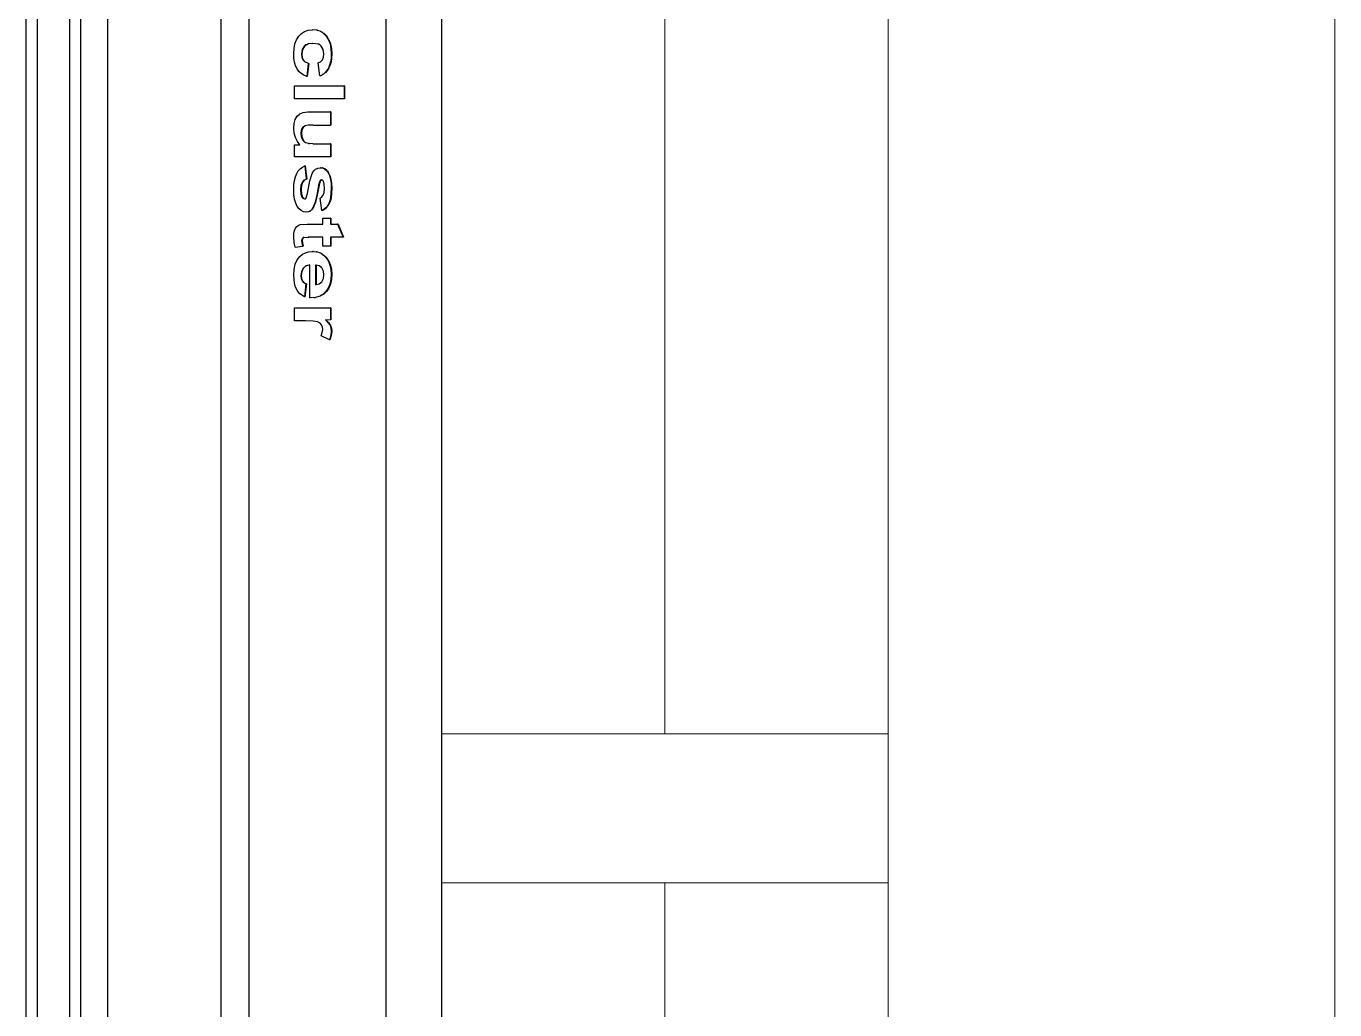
# Model space of a CAD drawing. Header units: inches. Extents: x -86493719 to 430035, y 21644 to 1519532.
# Drawn here: x 59419.9 to 59859.3, y 65881.9 to 66212 of the extents above; entities that cross this region are included whole.
import ezdxf

# ---------------------------------------------------------------- set-up
doc = ezdxf.new("R2010")
doc.units = ezdxf.units.IN
doc.header["$MEASUREMENT"] = 0
doc.layers.add('Edges', color=7, linetype='Continuous')
doc.layers.add('LW', color=8, linetype='Continuous', lineweight=20)
doc.layers.add('WIN', color=8, linetype='Continuous', lineweight=18)

# ---------------------------------------------------------------- blocks, each defined once
blk = doc.blocks.new('1.0HP AIR CONDITION')
at = {"layer": 'Edges'}
for p, q in [((-1478.9, 629.3), (409.01, 629.3)), ((-1478.9, 610.58), (409.01, 610.58)), ((-512.25, 596.76), (-507.86, 596.76)), ((-512.25, 596.76), (-512.25, 596.59)), ((-512.25, 596.59), (-507.86, 596.59)), ((-512.25, 579.96), (-512.25, 596.59)), ((-507.86, 596.76), (-507.86, 596.59)), ((-507.86, 596.59), (-507.86, 579.96)), ((-465.8, 594.56), (-461.39, 596.43)), ((-465.8, 594.4), (-461.39, 596.27)), ((-465.8, 594.56), (-465.8, 594.4)), ((-465.8, 592.17), (-465.8, 594.4)), ((-461.39, 596.43), (-461.39, 596.27)), ((-461.39, 596.27), (-461.39, 592.17)), ((-530.49, 588.77), (-530.39, 588.93)), ((-530.39, 588.93), (-530.3, 589.09)), ((-530.3, 589.09), (-529.81, 589.71)), ((-528.86, 590.78), (-529.81, 589.87)), ((-529.81, 589.71), (-528.86, 590.62)), ((-529.81, 589.87), (-529.81, 589.71)), ((-527.67, 591.51), (-528.86, 590.78)), ((-528.86, 590.62), (-527.67, 591.35)), ((-528.86, 590.78), (-528.86, 590.62)), ((-527.67, 591.51), (-526.3, 592.03)), ((-527.67, 591.35), (-526.3, 591.87)), ((-527.67, 591.51), (-527.67, 591.35)), ((-526.3, 592.03), (-524.73, 592.34)), ((-526.3, 591.87), (-524.73, 592.18)), ((-526.3, 592.03), (-526.3, 591.87)), ((-525.53, 588.95), (-525.96, 588.47)), ((-524.39, 589.57), (-525.53, 588.95)), ((-524.73, 592.34), (-522.98, 592.44)), ((-524.73, 592.34), (-524.73, 592.18)), ((-524.73, 592.18), (-522.98, 592.28)), ((-522.92, 589.77), (-524.39, 589.57)), ((-522.98, 592.44), (-521.54, 592.38)), ((-522.98, 592.44), (-522.98, 592.28)), ((-522.98, 592.28), (-521.54, 592.22)), ((-521.8, 589.66), (-522.92, 589.77)), ((-520.91, 589.3), (-521.8, 589.66)), ((-521.54, 592.38), (-520.26, 592.21)), ((-521.54, 592.38), (-521.54, 592.22)), ((-521.54, 592.22), (-520.26, 592.05)), ((-520.27, 588.71), (-520.91, 589.3)), ((-520.26, 592.21), (-519.13, 591.91)), ((-520.26, 592.21), (-520.26, 592.05)), ((-520.26, 592.05), (-519.13, 591.75)), ((-519.13, 591.91), (-519.13, 591.75)), ((-518.16, 591.5), (-519.13, 591.91)), ((-519.13, 591.75), (-518.16, 591.34)), ((-518.16, 591.5), (-518.16, 591.34)), ((-518.16, 591.5), (-517.32, 590.96)), ((-518.16, 591.34), (-517.32, 590.8)), ((-517.32, 590.96), (-517.32, 590.8)), ((-517.32, 590.96), (-516.62, 590.3)), ((-517.32, 590.8), (-516.62, 590.14)), ((-516.62, 590.3), (-516.62, 590.14)), ((-516.04, 589.52), (-516.62, 590.14)), ((-516.04, 589.52), (-516.04, 589.36)), ((-515.82, 589.08), (-516.04, 589.36)), ((-515.69, 588.81), (-515.82, 589.08)), ((-503.45, 592.17), (-499.06, 592.17)), ((-503.45, 592.17), (-503.45, 592.01)), ((-503.45, 592.01), (-499.06, 592.01)), ((-503.45, 584.38), (-503.45, 592.01)), ((-499.06, 592.17), (-499.06, 592.01)), ((-499.06, 586.47), (-499.06, 592.01)), ((-492.75, 592.17), (-488.35, 592.17)), ((-492.75, 592.17), (-492.75, 592.01)), ((-492.75, 592.01), (-488.35, 592.01)), ((-492.75, 586.93), (-492.75, 592.01)), ((-488.35, 592.17), (-488.35, 592.01)), ((-488.35, 592.01), (-488.35, 579.96)), ((-484.74, 588.71), (-484.72, 588.91)), ((-484.72, 588.91), (-484.68, 589.16)), ((-484.68, 589.16), (-484.64, 589.34)), ((-484.64, 589.5), (-484.32, 590.02)), ((-484.64, 589.5), (-484.64, 589.34)), ((-483.81, 590.78), (-484.32, 590.18)), ((-484.32, 590.02), (-483.78, 590.65)), ((-484.32, 590.18), (-484.32, 590.02)), ((-483.81, 590.78), (-483.56, 590.98)), ((-483.81, 590.78), (-483.78, 590.65)), ((-483.78, 590.65), (-483.04, 591.22)), ((-483.56, 590.98), (-483.04, 591.38)), ((-482.07, 591.84), (-483.04, 591.38)), ((-483.04, 591.22), (-482.07, 591.68)), ((-483.04, 591.38), (-483.04, 591.22)), ((-482.07, 591.84), (-480.87, 592.18)), ((-482.07, 591.68), (-480.87, 592.02)), ((-482.07, 591.84), (-482.07, 591.68)), ((-480.87, 592.18), (-479.43, 592.38)), ((-480.87, 592.02), (-479.43, 592.22)), ((-480.87, 592.18), (-480.87, 592.02)), ((-480.63, 589.07), (-480.66, 588.99)), ((-480.66, 588.99), (-480.58, 588.92)), ((-480.54, 589.35), (-480.63, 589.07)), ((-480.58, 588.92), (-480.63, 589.07)), ((-480.55, 588.84), (-480.58, 588.92)), ((-480.16, 589.64), (-480.54, 589.35)), ((-479.17, 589.9), (-480.16, 589.64)), ((-479.43, 592.38), (-477.75, 592.44)), ((-479.43, 592.38), (-479.43, 592.22)), ((-479.43, 592.22), (-477.75, 592.28)), ((-477.68, 589.99), (-479.17, 589.9)), ((-477.75, 592.44), (-474.78, 592.24)), ((-477.75, 592.28), (-474.78, 592.08)), ((-476.46, 589.9), (-477.68, 589.99)), ((-475.56, 589.62), (-476.46, 589.9)), ((-474.93, 589.16), (-475.56, 589.62)), ((-474.55, 588.54), (-474.93, 589.16)), ((-474.78, 592.24), (-473.63, 591.99)), ((-474.78, 592.08), (-473.63, 591.83)), ((-470.41, 589.09), (-474.55, 588.54)), ((-473.63, 591.99), (-472.69, 591.64)), ((-473.63, 591.99), (-473.63, 591.83)), ((-473.63, 591.83), (-472.69, 591.48)), ((-472.69, 591.64), (-472.69, 591.48)), ((-472.69, 591.64), (-471.93, 591.19)), ((-472.69, 591.48), (-471.93, 591.03)), ((-471.93, 591.19), (-471.93, 591.03)), ((-471.47, 590.79), (-471.93, 591.19)), ((-471.93, 591.03), (-471.29, 590.48)), ((-471.47, 590.79), (-471.29, 590.64)), ((-471.29, 590.64), (-471.29, 590.48)), ((-470.41, 589.25), (-471.29, 590.64)), ((-471.29, 590.48), (-470.41, 589.25)), ((-470.41, 589.25), (-470.41, 589.09)), ((-467.81, 592.17), (-465.8, 592.17)), ((-467.81, 592.17), (-467.81, 592.01)), ((-467.81, 592.01), (-465.8, 592.01)), ((-467.81, 589.47), (-467.81, 592.01)), ((-465.8, 589.47), (-467.81, 589.47)), ((-465.8, 592.17), (-465.8, 592.01)), ((-465.8, 584.21), (-465.8, 589.47)), ((-461.39, 592.17), (-458.39, 592.17)), ((-461.39, 592.17), (-461.39, 592.01)), ((-461.39, 592.01), (-458.39, 592.01)), ((-458.39, 589.47), (-461.39, 589.47)), ((-461.39, 589.47), (-461.39, 584.77)), ((-458.39, 592.17), (-458.39, 592.01)), ((-458.39, 592.01), (-458.39, 589.47)), ((-455.76, 589.24), (-456.08, 588.73)), ((-455.76, 589.24), (-455.41, 589.66)), ((-454.46, 590.75), (-455.41, 589.82)), ((-455.41, 589.66), (-454.46, 590.59)), ((-455.41, 589.82), (-455.41, 589.66)), ((-453.33, 591.48), (-454.46, 590.75)), ((-454.46, 590.59), (-453.31, 591.33)), ((-454.46, 590.75), (-454.46, 590.59)), ((-453.33, 591.48), (-452.02, 592.02)), ((-453.33, 591.48), (-453.31, 591.33)), ((-453.31, 591.33), (-452.02, 591.86)), ((-452.02, 592.02), (-450.58, 592.34)), ((-452.02, 591.86), (-450.58, 592.18)), ((-452.02, 592.02), (-452.02, 591.86)), ((-451.12, 589.08), (-451.82, 588.19)), ((-450.05, 589.65), (-451.12, 589.08)), ((-450.58, 592.34), (-449.01, 592.44)), ((-450.58, 592.34), (-450.58, 592.18)), ((-450.58, 592.18), (-449.01, 592.28)), ((-448.74, 589.84), (-450.05, 589.65)), ((-449.01, 592.44), (-447.25, 592.33)), ((-449.01, 592.44), (-449.01, 592.28)), ((-449.01, 592.28), (-447.25, 592.17)), ((-447.5, 589.66), (-448.74, 589.84)), ((-446.46, 589.12), (-447.5, 589.66)), ((-447.25, 592.33), (-445.69, 592)), ((-447.25, 592.33), (-447.25, 592.17)), ((-447.25, 592.17), (-445.69, 591.84)), ((-445.74, 588.24), (-446.46, 589.12)), ((-445.69, 592), (-445.69, 591.84)), ((-445.69, 592), (-444.33, 591.44)), ((-445.69, 591.84), (-444.33, 591.28)), ((-444.33, 591.44), (-444.33, 591.28)), ((-444.33, 591.44), (-443.16, 590.67)), ((-444.33, 591.28), (-443.16, 590.51)), ((-443.16, 590.67), (-443.16, 590.51)), ((-442.23, 589.66), (-443.16, 590.67)), ((-443.16, 590.51), (-442.23, 589.5)), ((-442.23, 589.66), (-442.23, 589.5)), ((-442.03, 589.28), (-442.23, 589.5)), ((-442.03, 589.28), (-441.68, 588.62)), ((-437.72, 592.17), (-433.64, 592.17)), ((-437.72, 592.17), (-437.72, 592.01)), ((-437.72, 592.01), (-433.64, 592.01)), ((-437.72, 579.96), (-437.72, 592.01)), ((-433.64, 592.17), (-433.64, 592.01)), ((-433.64, 592.01), (-433.54, 590.56)), ((-433.64, 590.3), (-432.65, 591.3)), ((-433.64, 590.46), (-433.54, 590.56)), ((-433.64, 590.46), (-433.64, 590.3)), ((-432.65, 591.46), (-433.54, 590.56)), ((-432.65, 591.46), (-431.76, 592.06)), ((-432.65, 591.3), (-431.76, 591.9)), ((-432.65, 591.46), (-432.65, 591.3)), ((-431.95, 589.05), (-432.52, 588.54)), ((-431.24, 589.33), (-431.95, 589.05)), ((-431.76, 592.06), (-430.86, 592.35)), ((-431.76, 591.9), (-430.86, 592.19)), ((-431.76, 592.06), (-431.76, 591.9)), ((-430.39, 589.42), (-431.24, 589.33)), ((-430.86, 592.35), (-429.86, 592.44)), ((-430.86, 592.35), (-430.86, 592.19)), ((-430.86, 592.19), (-429.86, 592.28)), ((-429.4, 589.29), (-430.39, 589.42)), ((-429.86, 592.44), (-428.38, 592.29)), ((-429.86, 592.44), (-429.86, 592.28)), ((-429.86, 592.28), (-428.38, 592.13)), ((-428.33, 588.9), (-429.4, 589.29)), ((-428.38, 592.29), (-426.97, 591.84)), ((-428.38, 592.29), (-428.38, 592.13)), ((-428.38, 592.13), (-426.97, 591.68)), ((-426.97, 591.68), (-428.33, 588.9)), ((-426.97, 591.84), (-426.97, 591.68)), ((-530.92, 587.31), (-531.03, 586.13)), ((-531.03, 586.13), (-531.03, 585.97)), ((-530.89, 584.58), (-531.03, 585.97)), ((-530.92, 587.31), (-530.89, 587.38)), ((-530.89, 587.52), (-530.82, 587.77)), ((-530.89, 587.52), (-530.89, 587.38)), ((-530.49, 583.34), (-530.89, 584.58)), ((-530.56, 588.55), (-530.82, 587.77)), ((-530.56, 588.55), (-530.49, 588.63)), ((-530.49, 588.77), (-530.49, 588.63)), ((-526.51, 586.2), (-526.27, 587.85)), ((-526.45, 585.89), (-526.51, 586.2)), ((-526.45, 585.89), (-526.26, 584.53)), ((-525.96, 588.47), (-526.27, 587.85)), ((-526.26, 584.39), (-526.26, 584.53)), ((-526.1, 584.18), (-526.26, 584.53)), ((-519.91, 587.88), (-520.27, 588.71)), ((-515.58, 588.45), (-519.91, 587.88)), ((-519.8, 584.44), (-519.68, 584.58)), ((-519.7, 584.68), (-519.68, 584.74)), ((-519.68, 584.58), (-519.7, 584.68)), ((-519.68, 584.74), (-519.68, 584.58)), ((-519.68, 584.74), (-515.37, 584.2)), ((-519.68, 584.58), (-515.37, 584.04)), ((-515.58, 588.6), (-515.69, 588.81)), ((-515.58, 588.6), (-515.58, 588.45)), ((-499.05, 586.16), (-499.06, 586.47)), ((-499.05, 586.16), (-499, 584.58)), ((-499, 584.58), (-498.82, 583.52)), ((-492.9, 584.65), (-493.07, 583.84)), ((-492.9, 584.65), (-492.85, 584.88)), ((-492.9, 584.65), (-492.83, 584.82)), ((-492.85, 584.88), (-492.83, 584.98)), ((-492.83, 584.82), (-492.85, 584.88)), ((-492.78, 586.1), (-492.83, 584.98)), ((-492.78, 586.1), (-492.75, 586.93)), ((-484.74, 588.71), (-484.74, 588.58)), ((-484.62, 587.76), (-484.74, 588.58)), ((-484.25, 587.04), (-484.62, 587.76)), ((-483.63, 586.41), (-484.25, 587.04)), ((-482.77, 585.87), (-483.63, 586.41)), ((-480.38, 585.13), (-482.77, 585.87)), ((-480.55, 588.84), (-480.55, 588.68)), ((-480.22, 588.57), (-480.55, 588.84)), ((-480.55, 588.68), (-480.22, 588.41)), ((-476.03, 584.32), (-480.38, 585.13)), ((-480.22, 588.57), (-480.22, 588.41)), ((-480.22, 588.57), (-478.9, 588.19)), ((-480.22, 588.41), (-478.9, 588.03)), ((-478.9, 588.19), (-476.12, 587.68)), ((-478.9, 588.03), (-476.12, 587.52)), ((-476.12, 587.68), (-473.14, 587.03)), ((-476.12, 587.52), (-473.14, 586.87)), ((-473.14, 587.03), (-471.23, 586.26)), ((-473.14, 586.87), (-471.22, 586.1)), ((-471.23, 586.26), (-471.22, 586.1)), ((-471.23, 586.26), (-471.06, 586.13)), ((-471.22, 586.1), (-470.62, 585.63)), ((-471.06, 586.13), (-470.86, 585.98)), ((-470.86, 585.98), (-470.61, 585.78)), ((-470.61, 585.78), (-470.62, 585.63)), ((-470.43, 585.55), (-470.62, 585.63)), ((-470.19, 585.24), (-470.43, 585.55)), ((-470.11, 585.05), (-470.19, 585.24)), ((-470.19, 585.24), (-470.19, 585.08)), ((-470.19, 585.08), (-470.11, 585.05)), ((-470.11, 585.05), (-469.93, 584.61)), ((-469.93, 584.61), (-469.84, 583.89)), ((-461.38, 584.7), (-461.39, 584.77)), ((-461.39, 584.77), (-461.39, 584.61)), ((-461.38, 584.7), (-461.39, 584.61)), ((-461.39, 584.61), (-461.38, 584.55)), ((-461.3, 583.05), (-461.38, 584.55)), ((-456.59, 586.32), (-456.62, 586.05)), ((-456.62, 585.89), (-456.62, 586.05)), ((-456.52, 584.69), (-456.62, 585.89)), ((-456.59, 586.32), (-456.48, 587.31)), ((-456.21, 583.6), (-456.52, 584.69)), ((-456.49, 587.38), (-456.48, 587.47)), ((-456.48, 587.31), (-456.49, 587.38)), ((-456.08, 588.73), (-456.48, 587.47)), ((-456.48, 587.47), (-456.48, 587.31)), ((-441.11, 585.07), (-452.08, 585.07)), ((-452.08, 585.07), (-451.83, 583.96)), ((-452.01, 587.18), (-452.04, 587.02)), ((-452.04, 587.02), (-445.47, 587.02)), ((-451.82, 588.19), (-452.01, 587.18)), ((-452.01, 587.18), (-445.51, 587.18)), ((-445.51, 587.18), (-445.74, 588.24)), ((-445.47, 587.02), (-445.51, 587.18)), ((-441.57, 588.38), (-441.68, 588.62)), ((-441.58, 588.26), (-441.57, 588.38)), ((-441.51, 588.14), (-441.58, 588.26)), ((-441.51, 588.14), (-441.21, 586.94)), ((-441.21, 586.78), (-441.21, 586.94)), ((-441.18, 586.41), (-441.21, 586.78)), ((-441.18, 586.41), (-441.11, 585.23)), ((-441.11, 585.07), (-441.11, 585.23)), ((-433.24, 586.23), (-433.33, 583.68)), ((-432.96, 587.72), (-433.24, 586.23)), ((-432.52, 588.54), (-432.96, 587.72)), ((-529.81, 582.27), (-530.49, 583.34)), ((-528.86, 581.35), (-529.81, 582.27)), ((-527.69, 580.63), (-528.86, 581.35)), ((-526.33, 580.1), (-527.69, 580.63)), ((-526.26, 584.39), (-526.1, 584.18)), ((-526.1, 584.18), (-525.95, 583.85)), ((-525.52, 583.33), (-525.95, 583.85)), ((-525.95, 583.85), (-525.95, 583.69)), ((-525.95, 583.69), (-525.52, 583.17)), ((-525.52, 583.33), (-524.36, 582.67)), ((-525.52, 583.33), (-525.52, 583.17)), ((-525.52, 583.17), (-524.36, 582.51)), ((-524.36, 582.67), (-522.85, 582.45)), ((-524.36, 582.67), (-524.36, 582.51)), ((-524.36, 582.51), (-522.85, 582.29)), ((-522.85, 582.45), (-521.72, 582.57)), ((-522.85, 582.45), (-522.85, 582.29)), ((-522.85, 582.29), (-521.72, 582.41)), ((-521.72, 582.57), (-520.81, 582.96)), ((-521.72, 582.41), (-520.81, 582.8)), ((-521.72, 582.57), (-521.72, 582.41)), ((-520.81, 582.96), (-520.13, 583.66)), ((-520.81, 582.8), (-520.13, 583.5)), ((-520.81, 582.96), (-520.81, 582.8)), ((-518.98, 580.31), (-520.18, 579.96)), ((-519.8, 584.44), (-520.13, 583.66)), ((-520.13, 583.66), (-520.13, 583.5)), ((-517.94, 580.79), (-518.98, 580.31)), ((-517.07, 581.4), (-517.94, 580.79)), ((-516.35, 582.15), (-517.07, 581.4)), ((-515.78, 583.03), (-516.35, 582.15)), ((-515.37, 584.04), (-515.78, 583.03)), ((-515.37, 584.2), (-515.37, 584.04)), ((-503.31, 582.87), (-503.45, 584.38)), ((-502.86, 581.72), (-503.31, 582.87)), ((-502.08, 580.86), (-502.86, 581.72)), ((-500.94, 580.22), (-502.08, 580.86)), ((-499.52, 579.82), (-500.94, 580.22)), ((-498.82, 583.52), (-498.82, 583.36)), ((-498.48, 583), (-498.82, 583.36)), ((-498.48, 583), (-497.94, 582.61)), ((-498.48, 583), (-498.48, 582.84)), ((-498.48, 582.84), (-497.94, 582.45)), ((-497.94, 582.61), (-497.21, 582.36)), ((-497.94, 582.61), (-497.94, 582.45)), ((-497.94, 582.45), (-497.21, 582.2)), ((-497.21, 582.36), (-496.31, 582.28)), ((-497.21, 582.36), (-497.21, 582.2)), ((-497.21, 582.2), (-496.31, 582.12)), ((-494.82, 580.24), (-496.34, 579.83)), ((-496.31, 582.28), (-495.24, 582.39)), ((-496.31, 582.28), (-496.31, 582.12)), ((-496.31, 582.12), (-495.24, 582.23)), ((-495.24, 582.39), (-494.29, 582.72)), ((-495.24, 582.23), (-494.29, 582.56)), ((-495.24, 582.39), (-495.24, 582.23)), ((-493.48, 580.9), (-494.82, 580.24)), ((-494.29, 582.72), (-493.54, 583.23)), ((-494.29, 582.56), (-493.54, 583.07)), ((-494.29, 582.72), (-494.29, 582.56)), ((-493.54, 583.23), (-493.07, 583.68)), ((-493.54, 583.23), (-493.54, 583.07)), ((-492.43, 581.76), (-493.48, 580.9)), ((-493.07, 583.84), (-493.07, 583.68)), ((-492.43, 579.96), (-492.43, 581.76)), ((-485.35, 583.56), (-480.94, 584.05)), ((-485.35, 583.4), (-480.94, 583.89)), ((-485.35, 583.56), (-485.35, 583.4)), ((-484.96, 582.59), (-485.35, 583.4)), ((-484.4, 581.86), (-484.96, 582.59)), ((-483.67, 581.23), (-484.4, 581.86)), ((-482.76, 580.69), (-483.67, 581.23)), ((-481.69, 580.25), (-482.76, 580.69)), ((-480.43, 579.94), (-481.69, 580.25)), ((-480.94, 584.05), (-480.94, 583.89)), ((-480.52, 583.23), (-480.94, 583.89)), ((-480.52, 583.23), (-479.8, 582.63)), ((-480.52, 583.23), (-480.52, 583.07)), ((-480.52, 583.07), (-479.8, 582.47)), ((-479.8, 582.63), (-478.77, 582.27)), ((-479.8, 582.63), (-479.8, 582.47)), ((-479.8, 582.47), (-478.77, 582.11)), ((-478.77, 582.27), (-477.39, 582.15)), ((-478.77, 582.27), (-478.77, 582.11)), ((-478.77, 582.11), (-477.39, 581.99)), ((-477.39, 582.15), (-475.9, 582.26)), ((-477.39, 582.15), (-477.39, 581.99)), ((-477.39, 581.99), (-475.9, 582.1)), ((-474.57, 583.9), (-476.03, 584.32)), ((-475.9, 582.26), (-474.83, 582.6)), ((-475.9, 582.1), (-474.83, 582.44)), ((-475.9, 582.26), (-475.9, 582.1)), ((-474.83, 582.6), (-474.4, 582.98)), ((-474.83, 582.44), (-474.4, 582.82)), ((-474.83, 582.6), (-474.83, 582.44)), ((-474.33, 583.63), (-474.57, 583.9)), ((-474.4, 582.98), (-474.25, 583.3)), ((-474.4, 582.98), (-474.4, 582.82)), ((-474.25, 583.3), (-474.33, 583.63)), ((-472.82, 580.36), (-474.12, 579.98)), ((-471.75, 580.88), (-472.82, 580.36)), ((-470.92, 581.5), (-471.75, 580.88)), ((-470.32, 582.19), (-470.92, 581.5)), ((-469.96, 582.93), (-470.32, 582.19)), ((-469.84, 583.73), (-469.96, 582.93)), ((-469.84, 583.89), (-469.84, 583.73)), ((-465.66, 581.97), (-465.8, 584.21)), ((-465.41, 581.27), (-465.66, 581.97)), ((-465.04, 580.73), (-465.41, 581.27)), ((-464.47, 580.31), (-465.04, 580.73)), ((-463.64, 579.98), (-464.47, 580.31)), ((-460.91, 582.65), (-461.3, 583.05)), ((-461.3, 583.05), (-461.3, 582.89)), ((-461.3, 582.89), (-460.91, 582.49)), ((-460.91, 582.65), (-460.17, 582.49)), ((-460.91, 582.65), (-460.91, 582.49)), ((-460.91, 582.49), (-460.17, 582.33)), ((-460.17, 582.49), (-458.4, 582.8)), ((-460.17, 582.33), (-458.4, 582.64)), ((-460.17, 582.49), (-460.17, 582.33)), ((-458.03, 580.16), (-459.66, 579.81)), ((-458.4, 582.8), (-458.4, 582.64)), ((-458.03, 580.32), (-458.4, 582.64)), ((-458.03, 580.32), (-458.03, 580.16)), ((-455.7, 582.62), (-456.21, 583.6)), ((-454.98, 581.74), (-455.7, 582.62)), ((-453.8, 580.84), (-454.98, 581.74)), ((-452.34, 580.2), (-453.8, 580.84)), ((-450.59, 579.82), (-452.34, 580.2)), ((-451.83, 583.96), (-451.83, 583.8)), ((-451.05, 583.02), (-451.83, 583.8)), ((-451.05, 583.02), (-449.91, 582.43)), ((-451.05, 583.02), (-451.05, 582.86)), ((-451.05, 582.86), (-449.91, 582.27)), ((-449.91, 582.43), (-448.52, 582.23)), ((-449.91, 582.43), (-449.91, 582.27)), ((-449.91, 582.27), (-448.52, 582.07)), ((-448.52, 582.23), (-447.57, 582.33)), ((-448.52, 582.23), (-448.52, 582.07)), ((-448.52, 582.07), (-447.57, 582.17)), ((-447.57, 582.33), (-446.79, 582.64)), ((-447.57, 582.17), (-446.79, 582.48)), ((-447.57, 582.33), (-447.57, 582.17)), ((-446.79, 582.64), (-446.17, 583.17)), ((-446.79, 582.48), (-446.17, 583.01)), ((-446.79, 582.64), (-446.79, 582.48)), ((-446.17, 583.17), (-445.72, 583.79)), ((-446.17, 583.17), (-446.17, 583.01)), ((-444.98, 580.2), (-446.06, 579.92)), ((-445.72, 583.95), (-441.35, 583.42)), ((-445.72, 583.95), (-445.72, 583.79)), ((-445.72, 583.79), (-441.35, 583.26)), ((-444.01, 580.6), (-444.98, 580.2)), ((-443.16, 581.11), (-444.01, 580.6)), ((-442.44, 581.72), (-443.16, 581.11)), ((-441.35, 583.26), (-442.44, 581.72)), ((-441.35, 583.42), (-441.35, 583.26)), ((-433.33, 583.68), (-433.33, 579.96)), ((-524.79, 579.79), (-526.33, 580.1)), ((-523.06, 579.69), (-524.79, 579.79)), ((-521.54, 579.76), (-523.06, 579.69)), ((-520.18, 579.96), (-521.54, 579.76)), ((-507.86, 579.96), (-512.25, 579.96)), ((-497.94, 579.69), (-499.52, 579.82)), ((-496.34, 579.83), (-497.94, 579.69)), ((-488.35, 579.96), (-492.43, 579.96)), ((-479, 579.75), (-480.43, 579.94)), ((-477.39, 579.69), (-479, 579.75)), ((-475.64, 579.76), (-477.39, 579.69)), ((-474.12, 579.98), (-475.64, 579.76)), ((-462.63, 579.76), (-463.64, 579.98)), ((-461.5, 579.69), (-462.63, 579.76)), ((-459.66, 579.81), (-461.5, 579.69)), ((-448.57, 579.69), (-450.59, 579.82)), ((-446.06, 579.92), (-448.57, 579.69)), ((-433.33, 579.96), (-437.72, 579.96)), ((-1478.9, 564.61), (409.01, 564.61)), ((409.01, 555.32), (-1478.9, 555.32)), ((409.01, 517.29), (-1478.9, 517.29)), ((409.01, 508.18), (-1478.9, 508.18)), ((409.01, 504.48), (-1478.9, 504.48)), ((409.01, 493.67), (-1478.9, 493.67)), ((409.01, 489.83), (-1478.9, 489.83))]:
    blk.add_line(p, q, dxfattribs=at)

msp = doc.modelspace()

# ---------------------------------------------------------------- linework, layer by layer
at = {"layer": 'LW'}
msp.add_line((59859.33, 65341.13), (59859.33, 67141.13), dxfattribs=at)
at = {"layer": 'WIN'}
for p, q in [((59559.33, 67141.13), (59559.33, 65341.13)), ((59709.33, 67116.13), (59709.33, 65366.13)), ((59634.33, 65974.46), (59634.33, 66507.8)), ((59634.33, 65391.13), (59634.33, 65924.46))]:
    msp.add_line(p, q, dxfattribs=at)
msp.add_lwpolyline([(59709.33, 65924.46), (59709.33, 65974.46), (59559.33, 65974.46), (59559.33, 65924.46)], close=True, dxfattribs=at)

# ---------------------------------------------------------------- block references
at = {"rotation": 269.9999179818268}
msp.add_blockref('1.0HP AIR CONDITION', (58930.02, 65679.78), dxfattribs=at)

doc.saveas('drawing.dxf')
